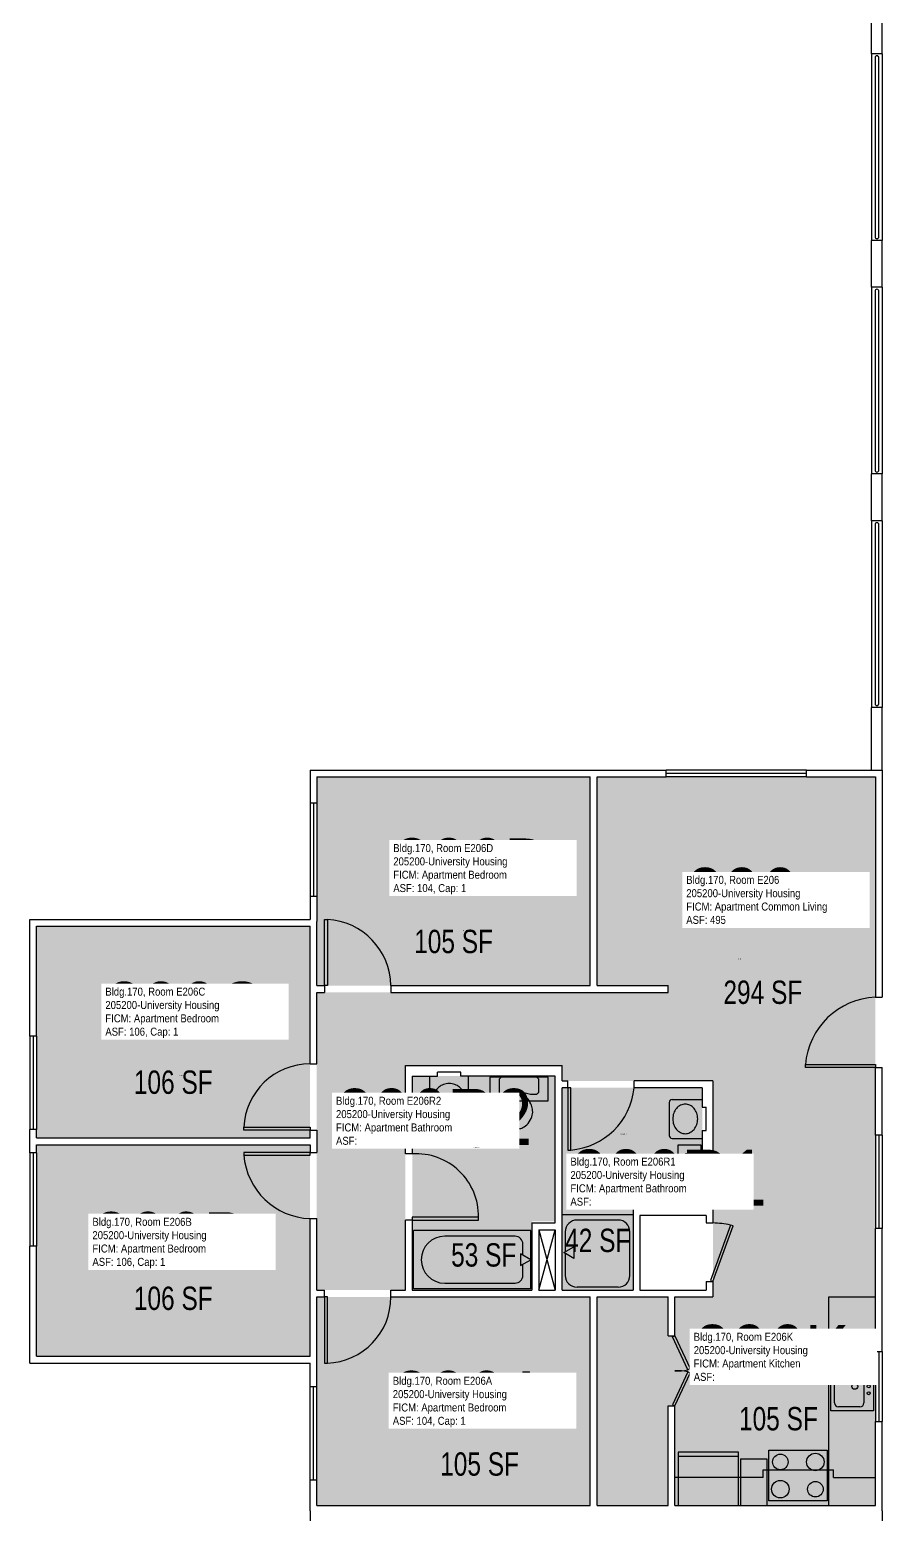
# Model space of a CAD drawing. Header units: inches. Extents: x -323 to 1242, y -1298 to 1967.
# Drawn here: x 0 to 438, y 302 to 1065 of the extents above; entities that cross this region are included whole.
import ezdxf
from ezdxf.enums import TextEntityAlignment as Align

# ---------------------------------------------------------------- set-up
doc = ezdxf.new("R2010")
doc.units = ezdxf.units.IN
doc.header["$LTSCALE"] = 10
doc.header["$MEASUREMENT"] = 0
for name, color, linetype in [('A-DOOR', 2, 'CONTINUOUS'), ('A-FLOR', 3, 'CONTINUOUS'), ('A-GLAZ', 1, 'CONTINUOUS'), ('A-IDEN-RNUM', 7, 'CONTINUOUS'), ('A-IDEN-SNUM', 4, 'CONTINUOUS'), ('A-IDEN-VNUM', 4, 'CONTINUOUS'), ('A-WALL', 5, 'CONTINUOUS'), ('AREA-TEXT', 3, 'CONTINUOUS'), ('P-SANR-FIXT', 2, 'CONTINUOUS'), ('Rooms-Category-Color', 7, 'CONTINUOUS'), ('Rooms-College-Color', 7, 'CONTINUOUS'), ('Rooms-Department-Color', 7, 'CONTINUOUS'), ('Rooms-Division-Color', 7, 'CONTINUOUS'), ('Rooms-Information', 7, 'CONTINUOUS')]:
    doc.layers.add(name, color=color, linetype=linetype)
doc.styles.add('CP_AREA', font='arial.ttf', dxfattribs={"height": 15})
doc.styles.add('CP_ROOMSNUMBER', font='arial.ttf', dxfattribs={"height": 1})
doc.styles.add('CP_ROOMVNUMBER', font='arial.ttf', dxfattribs={"width": 0.85, "height": 0.075})

msp = doc.modelspace()

# ---------------------------------------------------------------- hatches: boundary and pattern name
at = {"layer": 'Rooms-Category-Color', "true_color": 0x728ef3}
for points in [[(147.53, 417.49), (147.53, 570.49), (328.03, 570.5), (328.03, 574), (291.53, 574), (291.53, 681.25), (434.53, 681.25), (434.53, 414), (351.03, 414), (351.03, 525), (273.53, 525), (273.53, 533), (193.03, 533), (193.03, 417.49)], [(288.04, 574), (288.04, 681.25), (147.54, 681.26), (147.54, 574.01)], [(144.04, 604.51), (144.04, 495.76), (3.54, 495.76), (3.54, 604.51)], [(196.53, 417.49), (196.53, 527.5), (270.03, 527.5), (270.03, 452.87), (258.03, 452.87), (258.03, 417.49)], [(273.53, 417.5), (273.53, 521.5), (345.53, 521.5), (345.53, 459.37), (310.03, 459.37), (310.03, 417.5)], [(144.03, 492.26), (144.03, 383.51), (3.53, 383.51), (3.53, 492.26)], [(147.53, 414.01), (147.53, 306.76), (288.03, 306.75), (288.03, 414)], [(291.54, 306.75), (291.53, 414), (328.03, 414), (328.03, 393.75), (331.53, 393.75), (331.53, 414), (434.53, 414), (434.53, 306.75), (331.54, 306.75), (331.54, 357.75), (328.04, 357.75), (328.04, 306.75), (291.54, 306.75)]]:
    msp.add_hatch(color=171, dxfattribs=at).paths.add_polyline_path(points)
at = {"layer": 'Rooms-College-Color', "true_color": 0xadadad}
for points in [[(147.53, 417.49), (147.53, 570.49), (328.03, 570.5), (328.03, 574), (291.53, 574), (291.53, 681.25), (434.53, 681.25), (434.53, 414), (351.03, 414), (351.03, 525), (273.53, 525), (273.53, 533), (193.03, 533), (193.03, 417.49)], [(288.04, 574), (288.04, 681.25), (147.54, 681.26), (147.54, 574.01)], [(144.04, 604.51), (144.04, 495.76), (3.54, 495.76), (3.54, 604.51)], [(196.53, 417.49), (196.53, 527.5), (270.03, 527.5), (270.03, 452.87), (258.03, 452.87), (258.03, 417.49)], [(273.53, 417.5), (273.53, 521.5), (345.53, 521.5), (345.53, 459.37), (310.03, 459.37), (310.03, 417.5)], [(144.03, 492.26), (144.03, 383.51), (3.53, 383.51), (3.53, 492.26)], [(147.53, 414.01), (147.53, 306.76), (288.03, 306.75), (288.03, 414)], [(291.54, 306.75), (291.53, 414), (328.03, 414), (328.03, 393.75), (331.53, 393.75), (331.53, 414), (434.53, 414), (434.53, 306.75), (331.54, 306.75), (331.54, 357.75), (328.04, 357.75), (328.04, 306.75), (291.54, 306.75)]]:
    msp.add_hatch(color=253, dxfattribs=at).paths.add_polyline_path(points)
at = {"layer": 'Rooms-Department-Color', "true_color": 0x604aed}
for points in [[(147.53, 417.49), (147.53, 570.49), (328.03, 570.5), (328.03, 574), (291.53, 574), (291.53, 681.25), (434.53, 681.25), (434.53, 414), (351.03, 414), (351.03, 525), (273.53, 525), (273.53, 533), (193.03, 533), (193.03, 417.49)], [(288.04, 574), (288.04, 681.25), (147.54, 681.26), (147.54, 574.01)], [(144.04, 604.51), (144.04, 495.76), (3.54, 495.76), (3.54, 604.51)], [(196.53, 417.49), (196.53, 527.5), (270.03, 527.5), (270.03, 452.87), (258.03, 452.87), (258.03, 417.49)], [(273.53, 417.5), (273.53, 521.5), (345.53, 521.5), (345.53, 459.37), (310.03, 459.37), (310.03, 417.5)], [(144.03, 492.26), (144.03, 383.51), (3.53, 383.51), (3.53, 492.26)], [(147.53, 414.01), (147.53, 306.76), (288.03, 306.75), (288.03, 414)], [(291.54, 306.75), (291.53, 414), (328.03, 414), (328.03, 393.75), (331.53, 393.75), (331.53, 414), (434.53, 414), (434.53, 306.75), (331.54, 306.75), (331.54, 357.75), (328.04, 357.75), (328.04, 306.75), (291.54, 306.75)]]:
    msp.add_hatch(color=173, dxfattribs=at).paths.add_polyline_path(points)
at = {"layer": 'Rooms-Division-Color', "true_color": 0x604aed}
for points in [[(147.53, 417.49), (147.53, 570.49), (328.03, 570.5), (328.03, 574), (291.53, 574), (291.53, 681.25), (434.53, 681.25), (434.53, 414), (351.03, 414), (351.03, 525), (273.53, 525), (273.53, 533), (193.03, 533), (193.03, 417.49)], [(288.04, 574), (288.04, 681.25), (147.54, 681.26), (147.54, 574.01)], [(144.04, 604.51), (144.04, 495.76), (3.54, 495.76), (3.54, 604.51)], [(196.53, 417.49), (196.53, 527.5), (270.03, 527.5), (270.03, 452.87), (258.03, 452.87), (258.03, 417.49)], [(273.53, 417.5), (273.53, 521.5), (345.53, 521.5), (345.53, 459.37), (310.03, 459.37), (310.03, 417.5)], [(144.03, 492.26), (144.03, 383.51), (3.53, 383.51), (3.53, 492.26)], [(147.53, 414.01), (147.53, 306.76), (288.03, 306.75), (288.03, 414)], [(291.54, 306.75), (291.53, 414), (328.03, 414), (328.03, 393.75), (331.53, 393.75), (331.53, 414), (434.53, 414), (434.53, 306.75), (331.54, 306.75), (331.54, 357.75), (328.04, 357.75), (328.04, 306.75), (291.54, 306.75)]]:
    msp.add_hatch(color=173, dxfattribs=at).paths.add_polyline_path(points)

# ---------------------------------------------------------------- linework, layer by layer
at = {"layer": 'A-DOOR'}
for p, q in [((151.53, 608), (152.94, 608)), ((151.53, 574), (151.53, 608)), ((152.94, 608), (152.94, 574)), ((152.94, 574), (151.53, 574)), ((398.53, 533.42), (434.53, 533.42)), ((398.53, 532), (398.53, 533.42)), ((434.53, 532), (398.53, 532)), ((434.53, 533.42), (434.53, 532)), ((276.53, 521.5), (276.53, 489.5)), ((277.94, 521.5), (276.53, 521.5)), ((277.94, 489.5), (277.94, 521.5)), ((110.03, 501.17), (144.03, 501.17)), ((110.03, 499.75), (110.03, 501.17)), ((144.03, 499.75), (110.03, 499.75)), ((144.03, 501.17), (144.03, 499.75)), ((276.53, 489.5), (277.94, 489.5)), ((110.03, 488.25), (110.03, 486.83)), ((144.03, 488.25), (110.03, 488.25)), ((110.03, 486.83), (144.03, 486.83)), ((144.03, 486.83), (144.03, 488.25)), ((230.53, 454.92), (196.53, 454.92)), ((196.53, 454.92), (196.53, 453.5)), ((196.53, 453.5), (230.53, 453.5)), ((230.53, 453.5), (230.53, 454.92)), ((360, 450.96), (349.7, 422.48)), ((351.03, 422), (361.33, 450.48)), ((361.33, 450.48), (360, 450.96)), ((349.7, 422.48), (351.03, 422)), ((151.53, 414), (151.53, 380)), ((152.94, 414), (151.53, 414)), ((152.94, 380), (152.94, 414)), ((330.25, 393.4), (331.53, 394)), ((338.12, 376.55), (330.25, 393.4)), ((331.53, 394), (339.4, 377.15)), ((151.53, 380), (152.94, 380)), ((338.12, 375.45), (330.25, 358.6)), ((331.53, 358), (339.4, 374.85)), ((339.4, 377.15), (338.12, 376.55)), ((339.4, 374.85), (338.12, 375.45)), ((330.25, 358.6), (331.53, 358))]:
    msp.add_line(p, q, dxfattribs=at)
for centre, radius, start, end in [((151.15, 573.66), 34.38, 0.55848, 87.00377), ((436, 530.43), 37.6, 92.25231, 175.44805), ((143.98, 499.77), 33.98, 89.91731, 177.64494), ((275.14, 524.94), 35.55, 274.51724, 354.44777), ((145.35, 489.66), 35.43, 184.57233, 267.86542), ((198.65, 455.69), 31.88, 358.61692, 93.82083), ((350.1, 405.46), 46.56, 77.73028, 88.86335), ((151.76, 413.74), 33.77, 272.00499, 0.43276), ((332.69, 401.67), 25.7, 267.39966, 282.20489), ((332.69, 350.33), 25.7, 77.79511, 92.60034)]:
    msp.add_arc(centre, radius, start, end, dxfattribs=at)
at = {"layer": 'A-FLOR'}
for p, q in [((434.28, 1050.97), (434.28, 958.97)), ((436.28, 958.97), (436.28, 1050.97)), ((434.28, 930.97), (434.28, 838.97)), ((436.28, 838.97), (436.28, 930.97)), ((434.28, 810.97), (434.28, 718.97)), ((436.28, 718.97), (436.28, 810.97)), ((261.53, 448.5), (270.03, 417.5)), ((261.53, 417.49), (270.03, 448.5))]:
    msp.add_line(p, q, dxfattribs=at)
for centre, start, end in [((435.28, 1050.97), 0, 180), ((435.28, 958.97), 180, 0), ((435.28, 930.97), 0, 180), ((435.28, 838.97), 180, 0), ((435.28, 810.97), 0, 180), ((435.28, 718.97), 180, 0)]:
    msp.add_arc(centre, 1, start, end, dxfattribs=at)
at = {"layer": 'A-GLAZ'}
for p, q in [((399.03, 684.75), (327.03, 684.75)), ((399.03, 683), (327.03, 683)), ((399.03, 681.25), (327.03, 681.25)), ((144.03, 668), (144.03, 620)), ((145.78, 668), (145.78, 620)), ((147.53, 668), (147.53, 620)), ((0.03, 548), (0.03, 500)), ((1.78, 548), (1.78, 500)), ((3.53, 548), (3.53, 500)), ((434.53, 497.12), (434.53, 449.12)), ((436.28, 497.12), (436.28, 449.12)), ((438.03, 497.12), (438.03, 449.12)), ((0.03, 488), (0.03, 440)), ((1.78, 488), (1.78, 440)), ((3.53, 488), (3.53, 440)), ((434.53, 386), (434.53, 350)), ((436.28, 386), (436.28, 350)), ((438.03, 386), (438.03, 350)), ((144.03, 320), (144.03, 368)), ((145.78, 320), (145.78, 368)), ((147.53, 320), (147.53, 368))]:
    msp.add_line(p, q, dxfattribs=at)
at = {"layer": 'A-WALL'}
for p, q in [((432.53, 1053), (432.53, 1077)), ((438.03, 1053), (438.03, 1077)), ((432.53, 1053), (432.53, 957)), ((438.03, 1053), (432.53, 1053)), ((438.03, 1053), (438.03, 957)), ((432.53, 933), (432.53, 957)), ((438.03, 957), (432.53, 957)), ((438.03, 933), (438.03, 957)), ((432.53, 933), (432.53, 837)), ((438.03, 933), (432.53, 933)), ((438.03, 933), (438.03, 837)), ((432.53, 813), (432.53, 837)), ((438.03, 837), (432.53, 837)), ((438.03, 813), (438.03, 837)), ((432.53, 813), (432.53, 717)), ((438.03, 813), (432.53, 813)), ((438.03, 813), (438.03, 717)), ((438.03, 717), (432.53, 717)), ((432.53, 684.75), (432.53, 717)), ((438.03, 684.75), (438.03, 717)), ((144.03, 684.75), (327.03, 684.75)), ((144.03, 684.75), (144.03, 668)), ((147.53, 681.25), (147.53, 668)), ((147.53, 681.25), (288.03, 681.25)), ((288.03, 574), (288.03, 681.25)), ((291.53, 681.25), (327.03, 681.25)), ((291.53, 574), (291.53, 681.25)), ((327.03, 681.25), (327.03, 684.75)), ((399.03, 684.75), (438.03, 684.75)), ((399.03, 681.25), (399.03, 684.75)), ((399.03, 681.25), (434.53, 681.25)), ((434.53, 681.25), (434.53, 568)), ((438.03, 684.75), (438.03, 568)), ((144.03, 668), (147.53, 668)), ((144.03, 620), (144.03, 608)), ((144.03, 620), (147.53, 620)), ((147.53, 620), (147.53, 607)), ((0.03, 548), (0.03, 608)), ((0.03, 608), (144.03, 608)), ((3.53, 604.5), (144.03, 604.5)), ((3.53, 548), (3.53, 604.5)), ((144.03, 533.75), (144.03, 604.5)), ((147.53, 574), (147.53, 607)), ((147.53, 574), (151.53, 574)), ((151.53, 574), (151.53, 570.5)), ((185.53, 574), (185.53, 570.5)), ((185.53, 574), (288.03, 574)), ((291.53, 574), (328.03, 574)), ((328.03, 570.5), (328.03, 574)), ((147.53, 570.5), (151.53, 570.5)), ((147.53, 533.75), (147.53, 570.5)), ((185.53, 570.5), (328.03, 570.5)), ((434.53, 568), (438.03, 568)), ((3.53, 548), (0.03, 548)), ((144.03, 533.75), (147.53, 533.75)), ((193.03, 487.5), (193.03, 533)), ((193.03, 533), (273.53, 533)), ((196.53, 527.5), (209.53, 527.5)), ((196.53, 527.5), (196.53, 487.5)), ((209.53, 527.5), (209.53, 529.5)), ((221.53, 529.5), (209.53, 529.5)), ((221.53, 527.5), (221.53, 529.5)), ((270.03, 527.5), (221.53, 527.5)), ((270.03, 452), (270.03, 527.5)), ((273.53, 525), (273.53, 533)), ((434.53, 497.12), (434.53, 532)), ((434.53, 532), (438.03, 532)), ((438.03, 497.12), (438.03, 532)), ((273.53, 525), (276.53, 525)), ((273.53, 417.5), (273.53, 521.5)), ((276.53, 521.5), (273.53, 521.5)), ((276.53, 521.5), (276.53, 525)), ((310.53, 521.5), (310.53, 525)), ((351.03, 525), (310.53, 525)), ((345.53, 521.5), (310.53, 521.5)), ((345.53, 521.5), (345.53, 511.5)), ((351.03, 525), (351.03, 452)), ((345.53, 511.5), (347.53, 511.5)), ((347.53, 499.5), (347.53, 511.5)), ((3.53, 500), (0.03, 500)), ((0.03, 488), (0.03, 500)), ((3.53, 495.75), (3.53, 500)), ((144.03, 499.75), (147.53, 499.75)), ((144.03, 495.75), (144.03, 499.75)), ((147.53, 499.75), (147.53, 488.25)), ((345.53, 499.5), (347.53, 499.5)), ((345.53, 499.5), (345.53, 459.37)), ((438.03, 497.12), (434.53, 497.12)), ((3.53, 495.75), (144.03, 495.75)), ((3.53, 488), (3.53, 492.25)), ((3.53, 492.25), (144.03, 492.25)), ((144.03, 492.25), (144.03, 488.25)), ((3.53, 488), (0.03, 488)), ((144.03, 488.25), (147.53, 488.25)), ((196.53, 487.5), (193.03, 487.5)), ((310.03, 459.37), (310.03, 417.5)), ((345.53, 459.37), (310.03, 459.37)), ((144.03, 454.25), (147.53, 454.25)), ((144.03, 383.5), (144.03, 454.25)), ((147.53, 417.5), (147.53, 454.25)), ((196.53, 453.5), (193.03, 453.5)), ((193.03, 417.5), (193.03, 453.5)), ((196.53, 453.5), (196.53, 417.5)), ((258.03, 452), (258.03, 417.5)), ((258.03, 452), (270.03, 452)), ((313.53, 455.87), (313.53, 417.5)), ((347.53, 455.87), (313.53, 455.87)), ((347.53, 455.87), (347.53, 452)), ((347.53, 452), (351.03, 452)), ((261.53, 448.5), (270.03, 448.5)), ((261.53, 448.5), (261.53, 417.5)), ((270.03, 448.5), (270.03, 417.5)), ((434.53, 414), (434.53, 449.12)), ((438.03, 449.12), (434.53, 449.12)), ((438.03, 386), (438.03, 449.12)), ((3.53, 440), (0.03, 440)), ((0.03, 380), (0.03, 440)), ((3.53, 383.5), (3.53, 440)), ((347.53, 422), (351.03, 422)), ((347.53, 422), (347.53, 417.5)), ((351.03, 422), (351.03, 414)), ((147.53, 417.5), (151.53, 417.5)), ((147.53, 414), (151.53, 414)), ((147.53, 379), (147.53, 414)), ((151.53, 414), (151.53, 417.5)), ((185.53, 414), (185.53, 417.5)), ((185.53, 417.5), (193.03, 417.5)), ((185.53, 414), (288.03, 414)), ((196.53, 417.5), (258.03, 417.5)), ((261.53, 417.5), (270.03, 417.5)), ((273.53, 417.5), (310.03, 417.5)), ((288.03, 306.75), (288.03, 414)), ((291.53, 414), (328.03, 414)), ((291.53, 306.75), (291.53, 414)), ((313.53, 417.5), (347.53, 417.5)), ((328.03, 394), (328.03, 414)), ((331.53, 394), (331.53, 414)), ((331.53, 414), (351.03, 414)), ((432.53, 414), (434.53, 414)), ((434.53, 386), (434.53, 414)), ((328.03, 394), (331.53, 394)), ((3.53, 383.5), (144.03, 383.5)), ((434.53, 386), (438.03, 386)), ((0.03, 380), (144.03, 380)), ((144.03, 368), (144.03, 380)), ((147.53, 368), (147.53, 381)), ((144.03, 368), (147.53, 368)), ((328.03, 358), (331.53, 358)), ((328.03, 306.75), (328.03, 358)), ((331.53, 306.75), (331.53, 358)), ((434.53, 306.75), (434.53, 350)), ((434.53, 350), (438.03, 350)), ((438.03, 304), (438.03, 350)), ((144.03, 320), (147.53, 320)), ((144.03, 304), (144.03, 320)), ((147.53, 306.75), (147.53, 320)), ((147.53, 306.75), (288.03, 306.75)), ((291.53, 306.75), (328.03, 306.75)), ((331.53, 306.75), (434.53, 306.75)), ((144.03, 304), (144.03, 282)), ((438.03, 304), (438.03, 258))]:
    msp.add_line(p, q, dxfattribs=at)
at = {"layer": 'P-SANR-FIXT'}
for p, q in [((205.53, 510.37), (205.53, 527.5)), ((225.53, 510.37), (225.53, 527.5)), ((236.4, 526.87), (236.4, 514.87)), ((266.4, 526.87), (236.4, 526.87)), ((242.19, 526.87), (241.22, 525.9)), ((260.62, 526.87), (242.19, 526.87)), ((261.59, 525.9), (260.62, 526.87)), ((266.4, 514.87), (266.4, 526.87)), ((241.22, 525.9), (241.22, 519.11)), ((241.22, 519.11), (242.07, 518.26)), ((245.58, 518.14), (248.98, 519.11)), ((248.98, 519.11), (253.83, 519.11)), ((253.83, 519.11), (257.22, 518.14)), ((260.62, 518.14), (261.47, 519)), ((261.59, 519.28), (261.59, 525.9)), ((236.4, 514.87), (266.4, 514.87)), ((242.35, 518.14), (245.58, 518.14)), ((257.22, 518.14), (260.62, 518.14)), ((328.53, 514), (328.53, 497)), ((330.03, 515.5), (345.53, 515.5)), ((207.03, 508.87), (224.03, 508.87)), ((330.03, 495.5), (345.53, 495.5)), ((332.93, 492), (332.93, 462)), ((344.93, 492), (332.93, 492)), ((344.93, 462), (344.93, 492)), ((335.93, 486.33), (335.93, 483)), ((335.93, 483), (336.93, 479.5)), ((336.93, 487.5), (336.05, 486.62)), ((343.93, 487.5), (336.93, 487.5)), ((344.93, 486.5), (343.93, 487.5)), ((344.93, 467.5), (344.93, 486.5)), ((336.91, 474.44), (335.93, 471)), ((336.93, 479.5), (336.93, 474.56)), ((335.93, 471), (335.93, 467.5)), ((335.93, 467.5), (336.93, 466.5)), ((336.93, 466.5), (343.93, 466.5)), ((343.93, 466.5), (344.93, 467.5)), ((332.93, 462), (344.93, 462)), ((273.53, 456.37), (310.03, 456.37)), ((302.36, 453.5), (281.19, 453.5)), ((197.15, 418.12), (197.15, 448.12)), ((257.4, 448.12), (197.15, 448.12)), ((249.37, 445.17), (213.22, 445.17)), ((257.4, 418.12), (257.4, 448.12)), ((275.19, 447.5), (275.19, 437.19)), ((308.36, 425), (308.36, 447.5)), ((257.4, 433.12), (252.2, 436.12)), ((252.2, 436.12), (252.2, 430.12)), ((253.38, 435.44), (253.38, 441.16)), ((274.42, 436.75), (279.62, 439.75)), ((279.62, 433.75), (274.42, 436.75)), ((275.19, 436.31), (275.19, 425)), ((279.62, 439.75), (279.62, 433.75)), ((252.2, 430.12), (257.4, 433.12)), ((253.38, 425.09), (253.38, 430.81)), ((213.22, 421.07), (249.37, 421.07)), ((257.4, 418.12), (197.15, 418.12)), ((302.36, 419), (281.19, 419)), ((410.53, 414), (434.53, 414)), ((410.53, 306.75), (410.53, 414)), ((433.53, 380.5), (411.53, 380.5)), ((411.53, 355.5), (411.53, 380.5)), ((413.53, 359.5), (413.53, 376.5)), ((426.53, 378.5), (415.53, 378.5)), ((428.53, 376.5), (428.53, 359.5)), ((433.53, 380.5), (433.53, 355.5)), ((433.53, 355.5), (411.53, 355.5)), ((426.53, 357.5), (415.53, 357.5)), ((364.15, 334.25), (333.15, 334.25)), ((333.15, 334.25), (333.15, 306.75)), ((364.15, 332), (333.15, 332)), ((364.15, 306.75), (364.15, 334.25)), ((365.15, 330.75), (365.15, 306.75)), ((365.15, 330.75), (378.66, 330.75)), ((378.66, 330.75), (378.66, 306.75)), ((379.66, 335.17), (409.66, 335.17)), ((379.66, 309.17), (379.66, 335.17)), ((409.66, 335.17), (409.66, 309.17)), ((376.9, 321.17), (331.53, 321.17)), ((376.9, 321.17), (376.9, 325.17)), ((376.9, 325.17), (412.9, 325.17)), ((412.9, 321.17), (412.9, 325.17)), ((412.9, 321.17), (434.53, 321.17)), ((333.15, 306.75), (364.15, 306.75)), ((409.66, 309.17), (379.66, 309.17))]:
    msp.add_line(p, q, dxfattribs=at)
for centre, radius in [((423.9, 368), 1.5), ((431.03, 371.5), 0.791), ((431.03, 368), 0.791), ((431.03, 364.5), 0.791), ((385.66, 329.17), 4), ((403.66, 329.17), 4.5), ((385.66, 315.17), 4.5), ((403.66, 315.17), 4)]:
    msp.add_circle(centre, radius, dxfattribs=at)
for centre, radius, start, end in [((213.35, 517.27), 5.42, 153.80841, 180), ((214.4, 516.76), 6.59, 130.10091, 153.80841), ((215.08, 515.95), 7.65, 109.22936, 130.10091), ((215.53, 514.67), 9, 90, 109.22936), ((215.53, 514.67), 9, 70.77064, 90), ((215.97, 515.95), 7.65, 49.89909, 70.77064), ((216.65, 516.76), 6.59, 26.19159, 49.89909), ((217.71, 517.27), 5.42, 0, 26.19159), ((261.18, 519.28), 0.406, 315, 0), ((213.35, 517.27), 5.42, 180, 206.19159), ((214.4, 517.79), 6.59, 206.19159, 229.89909), ((215.08, 518.6), 7.65, 229.89909, 250.77064), ((215.53, 519.88), 9, 250.77064, 270), ((215.53, 519.88), 9, 270, 289.22936), ((215.97, 518.6), 7.65, 289.22936, 310.10091), ((216.65, 517.79), 6.59, 310.10091, 333.80841), ((217.71, 517.27), 5.42, 333.80841, 0), ((242.35, 518.55), 0.406, 225, 270), ((250.6, 509.75), 6.19, 153.74869, 179.9158), ((254.46, 509.27), 9.96, 140.52754, 161.16462), ((253.27, 510.25), 8.42, 116.70119, 140.52754), ((251.02, 514.72), 3.41, 83.67156, 116.6954), ((251.78, 514.72), 3.41, 63.3046, 96.32844), ((249.53, 510.25), 8.42, 39.47246, 63.29881), ((248.34, 509.27), 9.96, 18.83538, 39.47246), ((252.21, 509.75), 6.19, 0.0842, 26.25131), ((330.03, 514), 1.5, 90, 180), ((337.3, 506.63), 6.59, 116.19159, 139.89909), ((336.78, 507.68), 5.42, 90, 116.19159), ((336.78, 507.68), 5.42, 63.80841, 90), ((336.26, 506.63), 6.59, 40.10091, 63.80841), ((207.03, 510.37), 1.5, 180, 270), ((224.03, 510.37), 1.5, 270, 0), ((251.71, 509.22), 7.33, 175.79837, 201.03834), ((255.22, 510.12), 10.93, 198.83538, 219.47246), ((247.59, 510.12), 10.93, 320.52754, 341.16462), ((251.09, 509.22), 7.33, 338.96166, 4.20163), ((339.38, 505.5), 9, 160.77064, 180), ((339.38, 505.5), 9, 180, 199.22936), ((338.11, 505.94), 7.65, 139.89909, 160.77064), ((335.45, 505.94), 7.65, 19.22936, 40.10091), ((334.18, 505.5), 9, 0, 19.22936), ((334.18, 505.5), 9, 340.77064, 0), ((253.27, 508.52), 8.42, 219.47246, 243.29881), ((251.31, 504.03), 3.53, 239.07532, 271.53812), ((251.5, 504.03), 3.53, 268.46188, 300.92468), ((249.53, 508.52), 8.42, 296.70119, 320.52754), ((330.03, 497), 1.5, 180, 270), ((338.11, 505.06), 7.65, 199.22936, 220.10091), ((337.3, 504.37), 6.59, 220.10091, 243.80841), ((336.78, 503.32), 5.42, 243.80841, 270), ((336.78, 503.32), 5.42, 270, 296.19159), ((336.26, 504.37), 6.59, 296.19159, 319.89909), ((335.45, 505.06), 7.65, 319.89909, 340.77064), ((324.64, 476.29), 7.89, 129.47246, 153.29881), ((325.56, 475.17), 9.33, 108.83538, 129.47246), ((326.16, 473.42), 11.18, 90, 108.83538), ((326.16, 473.42), 11.18, 71.16462, 90), ((326.76, 475.17), 9.33, 50.52754, 71.16462), ((327.67, 476.29), 7.89, 26.70119, 50.52754), ((336.34, 486.33), 0.418, 135, 180), ((323.23, 477), 6.3, 153.29881, 180), ((323.23, 477), 6.3, 180, 206.70119), ((324.64, 477.71), 7.89, 206.70119, 230.52754), ((327.67, 477.71), 7.89, 309.47246, 333.29881), ((329.09, 477), 6.3, 0, 26.70119), ((329.09, 477), 6.3, 333.29881, 0), ((336.51, 474.56), 0.418, 344.0546, 0), ((326.14, 479.53), 10.24, 230.52754, 251.16462), ((325.6, 477.93), 8.55, 251.16462, 273.77544), ((326.16, 480.58), 11.18, 270, 288.83538), ((326.76, 478.83), 9.33, 288.83538, 309.47246), ((281.19, 447.5), 6, 90, 180), ((302.36, 447.5), 6, 0, 90), ((213.22, 433.12), 12.05, 90, 270), ((249.37, 441.16), 4.02, 0, 90), ((249.37, 425.09), 4.02, 270, 0), ((281.19, 425), 6, 180, 270), ((302.36, 425), 6, 270, 0), ((415.53, 376.5), 2, 90, 180), ((426.53, 376.5), 2, 0, 90), ((415.53, 359.5), 2, 180, 270), ((426.53, 359.5), 2, 270, 0)]:
    msp.add_arc(centre, radius, start, end, dxfattribs=at)

# ---------------------------------------------------------------- texts
at = {"layer": 'A-IDEN-RNUM', "style": 'CP_ROOMSNUMBER'}
for s, rotation, p in [('0206-D0', 0.34821, (222.64, 602.26)), ('0206-00', 0.34821, (363.38, 587.5)), ('0206-C0', 0.31547, (76.95, 527.69)), ('0206-R1', 0.34821, (303.65, 497.61)), ('0206-R2', 0.34821, (228.15, 490.66)), ('0206-B0', 0.34821, (68.26, 408.95)), ('0206-K0', 0.34821, (366.09, 383.97)), ('0206-A0', 0.31547, (223.12, 329.85))]:
    msp.add_text(s, height=0.36, rotation=rotation, dxfattribs=at).set_placement(p)
at = {"layer": 'A-IDEN-SNUM', "style": 'CP_ROOMSNUMBER'}
for s, rotation, p in [('1700E206D0', 0.34821, (222.64, 602.26)), ('1700E20600', 0.34821, (363.38, 587.5)), ('1700E206C0', 0.31547, (76.95, 527.69)), ('1700E206R1', 0.34821, (303.65, 497.61)), ('1700E206R2', 0.34821, (228.15, 490.66)), ('1700E206B0', 0.34821, (68.26, 408.95)), ('1700E206K0', 0.34821, (366.09, 383.97)), ('1700E206A0', 0.31547, (223.12, 329.85))]:
    msp.add_text(s, height=0.36, rotation=rotation, dxfattribs=at).set_placement(p)
at = {"layer": 'A-IDEN-VNUM', "style": 'CP_ROOMVNUMBER', "width": 0.85}
for s, p in [('206D', (186.81, 620.85)), ('206', (337.32, 605.68)), ('206C', (38.89, 547.04)), ('206R2', (157.38, 492.13)), ('206R1', (277.8, 460.85)), ('206B', (32.24, 428.72)), ('206K', (341.15, 370.8)), ('206A', (186.55, 347.01))]:
    msp.add_text(s, height=28.8, dxfattribs=at).set_placement(p)
at = {"layer": 'AREA-TEXT', "style": 'CP_AREA', "width": 0.75}
for s, p in [('105 SF', (217.79, 596.7)), ('294 SF', (376.67, 570.6)), ('106 SF', (73.79, 524.38)), ('42 SF', (291.87, 443.06)), ('53 SF', (233.28, 435.59)), ('106 SF', (73.78, 413.29)), ('105 SF', (384.67, 351.41)), ('105 SF', (231.15, 328.1))]:
    msp.add_text(s, height=12, dxfattribs=at).set_placement(p, align=Align.MIDDLE_CENTER)

# ---------------------------------------------------------------- next in the draw order: texts
at = {"layer": 'Rooms-Information', "char_height": 4.1143, "width": 92.16, "attachment_point": 7, "style": 'CP_ROOMVNUMBER', "bg_fill": 3, "box_fill_scale": 1.5, "bg_fill_color": 256, "bg_fill_true_color": 13158600, "bg_fill_transparency": 0}
for s, insert in [('Bldg.170, Room E206D^M^J205200-University Housing^M^JFICM: Apartment Bedroom^M^JASF: 104, Cap: 1', (186.81, 620.85)), ('Bldg.170, Room E206^M^J205200-University Housing^M^JFICM: Apartment Common Living^M^JASF: 495', (337.32, 605.68)), ('Bldg.170, Room E206C^M^J205200-University Housing^M^JFICM: Apartment Bedroom^M^JASF: 106, Cap: 1', (38.89, 547.04)), ('Bldg.170, Room E206R2^M^J205200-University Housing^M^JFICM: Apartment Bathroom^M^JASF: ', (157.38, 492.13)), ('Bldg.170, Room E206R1^M^J205200-University Housing^M^JFICM: Apartment Bathroom^M^JASF: ', (277.8, 460.85)), ('Bldg.170, Room E206B^M^J205200-University Housing^M^JFICM: Apartment Bedroom^M^JASF: 106, Cap: 1', (32.24, 428.72)), ('Bldg.170, Room E206K^M^J205200-University Housing^M^JFICM: Apartment Kitchen^M^JASF: ', (341.15, 370.8)), ('Bldg.170, Room E206A^M^J205200-University Housing^M^JFICM: Apartment Bedroom^M^JASF: 104, Cap: 1', (186.55, 347.01))]:
    msp.add_mtext(s, dxfattribs=dict(at, insert=insert))

doc.saveas('drawing.dxf')
